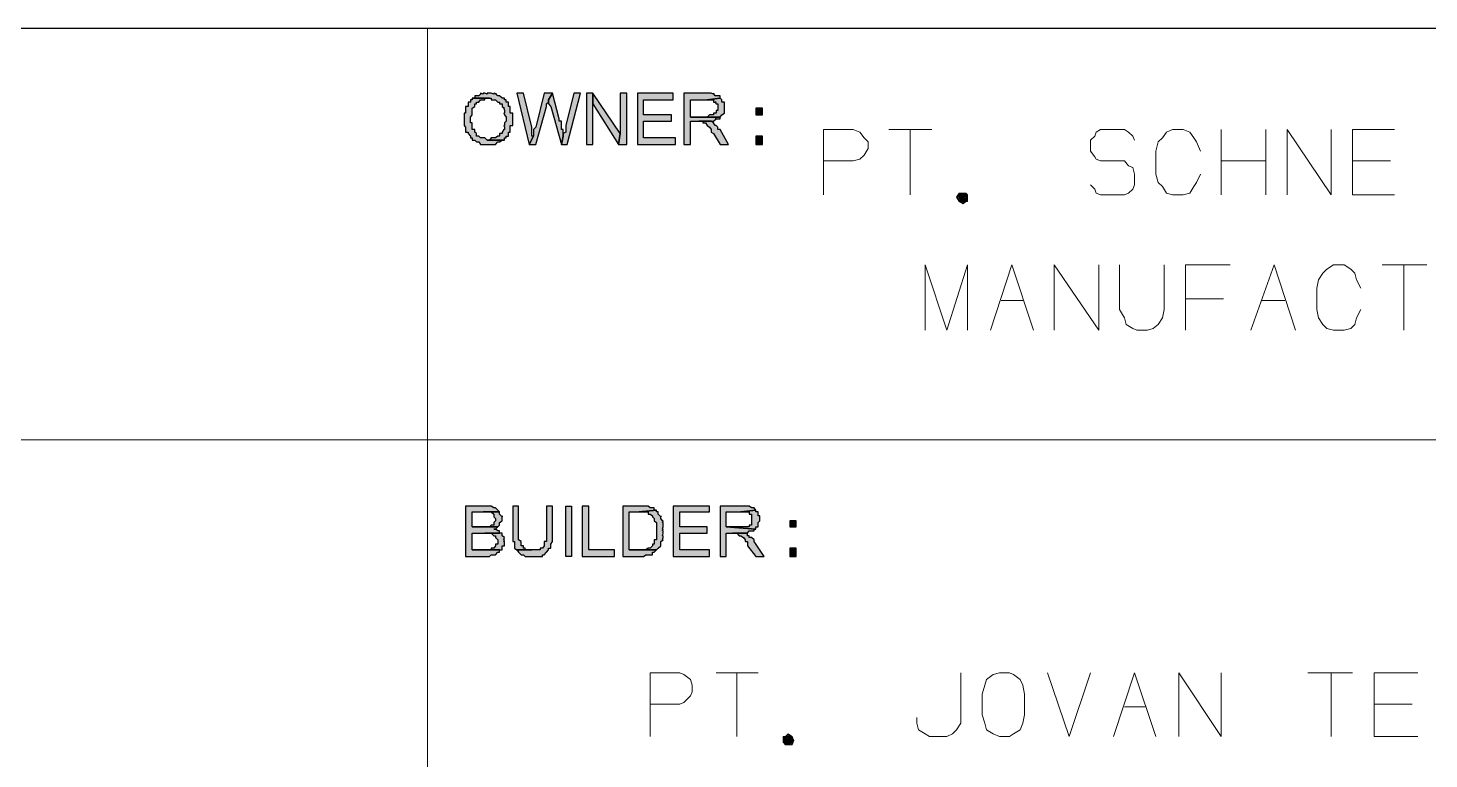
# Model space of a CAD drawing. Header units: millimetres. Extents: x 3 to 291, y 6 to 496.
# Drawn here: x 240.14 to 268.18, y 306.22 to 320.87 of the extents above; entities that cross this region are included whole.
import ezdxf

# ---------------------------------------------------------------- set-up
doc = ezdxf.new("R2010")
doc.units = ezdxf.units.MM
doc.layers.get('0').update_dxf_attribs({"linetype": 'CONTINUOUS'})

msp = doc.modelspace()

# ---------------------------------------------------------------- hatches: boundary and pattern name
for points in [[(249.03, 319.461), (249.03, 319.428), (248.997, 319.428), (248.997, 319.378), (248.948, 319.378), (248.948, 319.345), (248.948, 319.296), (248.898, 319.296), (248.898, 319.263), (248.898, 319.213), (248.898, 319.163), (248.865, 319.163), (248.865, 319.13), (248.865, 319.081), (248.865, 319.048), (248.865, 318.998), (248.865, 318.965), (248.865, 318.915), (248.898, 318.882), (248.898, 318.832), (248.898, 318.783), (248.948, 318.783), (248.948, 318.75), (248.997, 318.7), (248.997, 318.667), (249.03, 318.667), (249.03, 318.617), (249.08, 318.617), (249.113, 318.584), (249.163, 318.584), (249.196, 318.535), (249.246, 318.535), (249.279, 318.535), (249.328, 318.535), (249.378, 318.535), (249.411, 318.535), (249.461, 318.535), (249.494, 318.535), (249.543, 318.584), (249.576, 318.584), (249.626, 318.617), (249.676, 318.617), (249.328, 318.617), (249.279, 318.667), (249.246, 318.667), (249.196, 318.667), (249.163, 318.7), (249.113, 318.7), (249.113, 318.75), (249.08, 318.783), (249.08, 318.832), (249.03, 318.832), (249.03, 318.882), (249.03, 318.915), (249.03, 318.965), (248.997, 318.965), (248.997, 318.998), (248.997, 319.048), (248.997, 319.081), (249.03, 319.13), (249.03, 319.163), (249.03, 319.213), (249.03, 319.263), (249.08, 319.296), (249.08, 319.345), (249.113, 319.345), (249.113, 319.378), (249.163, 319.378), (249.196, 319.428), (249.246, 319.428), (249.279, 319.428), (249.279, 319.461), (249.328, 319.461), (249.378, 319.461)], [(249.378, 319.56), (249.328, 319.56), (249.328, 319.544), (249.279, 319.56), (249.246, 319.56), (249.246, 319.544), (249.196, 319.56), (249.196, 319.544), (249.163, 319.511), (249.113, 319.511), (249.08, 319.511), (249.08, 319.461), (249.03, 319.461), (249.378, 319.461), (249.411, 319.461), (249.411, 319.428), (249.461, 319.428), (249.494, 319.428), (249.543, 319.378), (249.576, 319.378), (249.576, 319.345), (249.626, 319.345), (249.626, 319.296), (249.676, 319.263), (249.659, 319.263), (249.676, 319.213), (249.676, 319.163), (249.659, 319.163), (249.676, 319.13), (249.709, 319.081), (249.709, 319.048), (249.709, 318.998), (249.676, 318.965), (249.676, 318.915), (249.659, 318.915), (249.676, 318.882), (249.676, 318.832), (249.659, 318.832), (249.626, 318.783), (249.626, 318.75), (249.576, 318.75), (249.576, 318.7), (249.543, 318.7), (249.494, 318.667), (249.461, 318.667), (249.411, 318.667), (249.378, 318.617), (249.328, 318.617), (249.676, 318.617), (249.676, 318.667), (249.709, 318.667), (249.709, 318.7), (249.758, 318.7), (249.758, 318.75), (249.758, 318.783), (249.791, 318.783), (249.791, 318.832), (249.791, 318.882), (249.791, 318.915), (249.841, 318.915), (249.841, 318.965), (249.841, 318.998), (249.841, 319.048), (249.841, 319.081), (249.841, 319.13), (249.841, 319.163), (249.791, 319.163), (249.791, 319.213), (249.791, 319.263), (249.791, 319.296), (249.758, 319.296), (249.758, 319.345), (249.758, 319.378), (249.709, 319.378), (249.709, 319.428), (249.676, 319.428), (249.676, 319.461), (249.659, 319.461), (249.626, 319.461), (249.576, 319.511), (249.543, 319.511), (249.494, 319.56), (249.494, 319.544), (249.461, 319.56), (249.461, 319.544), (249.411, 319.56)], [(250.056, 319.56), (249.924, 319.56), (250.172, 318.535), (250.255, 318.7), (250.222, 318.7), (250.222, 318.75), (250.222, 318.783), (250.222, 318.832), (250.222, 318.882)], [(250.635, 319.56), (250.47, 319.56), (250.304, 318.882), (250.255, 318.832), (250.255, 318.783), (250.255, 318.75), (250.255, 318.7), (250.172, 318.535), (250.304, 318.535), (250.519, 319.296), (250.519, 319.345), (250.553, 319.378), (250.553, 319.428)], [(250.635, 319.56), (250.553, 319.428), (250.553, 319.378), (250.553, 319.345), (250.602, 319.296), (250.817, 318.535), (250.85, 318.7), (250.85, 318.75), (250.85, 318.783), (250.85, 318.832), (250.817, 318.832), (250.817, 318.882), (250.817, 318.915), (250.817, 318.965), (250.817, 318.998), (250.768, 318.998), (250.768, 319.048)], [(251.198, 319.56), (251.065, 319.56), (250.9, 318.915), (250.9, 318.882), (250.9, 318.832), (250.9, 318.783), (250.85, 318.75), (250.85, 318.7), (250.817, 318.535), (250.933, 318.535)], [(251.446, 319.56), (251.314, 319.56), (251.314, 318.535), (251.446, 318.535), (251.446, 319.345)], [(251.446, 319.56), (251.446, 319.345), (251.959, 318.535), (251.992, 318.75)], [(252.124, 319.56), (251.992, 319.56), (251.992, 318.75), (251.959, 318.535), (252.124, 318.535)], [(253.051, 319.56), (252.339, 319.56), (252.339, 318.535), (253.1, 318.535), (253.1, 318.667), (252.455, 318.667), (252.455, 318.998), (253.018, 318.998), (253.018, 319.13), (252.455, 319.13), (252.455, 319.428), (253.051, 319.428)], [(253.729, 319.56), (253.266, 319.56), (253.266, 318.535), (253.398, 318.535), (253.398, 318.998), (253.564, 318.998), (253.779, 318.998), (253.812, 318.998), (253.861, 318.998), (253.911, 319.048), (253.895, 319.048), (253.944, 319.048), (253.994, 319.048), (253.994, 319.081), (253.398, 319.081), (253.398, 319.428), (253.729, 319.428), (253.994, 319.461), (253.994, 319.511), (253.944, 319.511), (253.911, 319.511), (253.895, 319.511), (253.861, 319.56), (253.861, 319.544), (253.812, 319.56), (253.779, 319.56)], [(253.994, 319.461), (253.729, 319.428), (253.779, 319.428), (253.812, 319.428), (253.861, 319.428), (253.861, 319.378), (253.911, 319.378), (253.895, 319.378), (253.911, 319.345), (253.944, 319.345), (253.944, 319.296), (253.944, 319.263), (253.944, 319.213), (253.911, 319.213), (253.911, 319.163), (253.895, 319.163), (253.861, 319.163), (253.861, 319.13), (253.812, 319.13), (253.779, 319.13), (253.729, 319.081), (253.696, 319.081), (253.398, 319.081), (253.994, 319.081), (254.027, 319.13), (254.077, 319.163), (254.077, 319.213), (254.077, 319.263), (254.077, 319.296), (254.077, 319.345), (254.077, 319.378), (254.027, 319.378), (254.027, 319.428)], [(254.705, 319.13), (254.838, 319.13), (254.838, 319.263), (254.705, 319.263)], [(253.779, 318.998), (253.564, 318.998), (253.613, 318.998), (253.646, 318.998), (253.646, 318.965), (253.696, 318.965), (253.729, 318.915), (253.779, 318.882), (253.812, 318.832), (253.812, 318.783), (253.861, 318.75), (253.994, 318.535), (254.159, 318.535), (253.994, 318.832), (253.944, 318.832), (253.944, 318.882), (253.911, 318.915), (253.895, 318.915), (253.861, 318.965), (253.812, 318.998)], [(254.705, 318.535), (254.838, 318.535), (254.838, 318.7), (254.705, 318.7)], [(249.279, 311.288), (248.898, 311.288), (248.898, 310.279), (249.279, 310.279), (249.328, 310.279), (249.378, 310.279), (249.411, 310.312), (249.461, 310.312), (249.494, 310.312), (249.543, 310.362), (249.576, 310.362), (249.576, 310.411), (249.03, 310.411), (249.03, 310.742), (249.279, 310.742), (249.576, 310.742), (249.576, 310.792), (249.543, 310.792), (249.494, 310.825), (249.461, 310.825), (249.494, 310.825), (249.543, 310.874), (249.03, 310.874), (249.03, 311.172), (249.246, 311.172), (249.576, 311.172), (249.543, 311.205), (249.494, 311.255), (249.461, 311.255), (249.411, 311.288), (249.378, 311.288), (249.328, 311.288)], [(249.957, 311.288), (249.841, 311.288), (249.841, 310.692), (249.841, 310.659), (249.841, 310.61), (249.841, 310.577), (249.874, 310.577), (249.874, 310.527), (249.874, 310.494), (249.874, 310.444), (249.924, 310.411), (250.222, 310.411), (250.172, 310.411), (250.139, 310.411), (250.089, 310.411), (250.089, 310.444), (250.056, 310.444), (250.056, 310.494), (250.007, 310.494), (250.007, 310.527), (250.007, 310.577), (249.957, 310.61), (249.957, 310.659), (249.957, 310.692)], [(250.635, 311.288), (250.519, 311.288), (250.519, 310.692), (250.519, 310.659), (250.519, 310.61), (250.519, 310.577), (250.47, 310.577), (250.47, 310.527), (250.47, 310.494), (250.437, 310.444), (250.387, 310.444), (250.387, 310.411), (250.337, 310.411), (250.304, 310.411), (250.255, 310.411), (250.222, 310.411), (249.924, 310.411), (249.957, 310.362), (250.007, 310.312), (250.056, 310.312), (250.089, 310.279), (250.139, 310.279), (250.172, 310.279), (250.222, 310.279), (250.255, 310.279), (250.304, 310.279), (250.337, 310.279), (250.387, 310.279), (250.437, 310.279), (250.437, 310.312), (250.47, 310.312), (250.519, 310.362), (250.553, 310.411), (250.553, 310.444), (250.602, 310.444), (250.602, 310.494), (250.602, 310.527), (250.635, 310.577), (250.635, 310.61), (250.635, 310.659), (250.635, 310.692)], [(250.9, 310.279), (251.016, 310.279), (251.016, 311.288), (250.9, 311.288)], [(251.363, 311.288), (251.231, 311.288), (251.231, 310.279), (251.876, 310.279), (251.876, 310.411), (251.363, 310.411)], [(252.372, 311.288), (252.042, 311.288), (252.042, 310.279), (252.372, 310.279), (252.422, 310.279), (252.455, 310.279), (252.505, 310.312), (252.554, 310.312), (252.588, 310.312), (252.637, 310.312), (252.637, 310.362), (252.67, 310.362), (252.72, 310.411), (252.174, 310.411), (252.174, 311.172), (252.372, 311.172), (252.72, 311.205), (252.67, 311.205), (252.67, 311.255), (252.637, 311.255), (252.588, 311.255), (252.554, 311.288), (252.505, 311.288), (252.455, 311.288), (252.422, 311.288)], [(253.779, 311.288), (253.051, 311.288), (253.051, 310.279), (253.779, 310.279), (253.779, 310.411), (253.183, 310.411), (253.183, 310.742), (253.729, 310.742), (253.729, 310.874), (253.183, 310.874), (253.183, 311.172), (253.779, 311.172)], [(254.407, 311.288), (253.994, 311.288), (253.994, 310.279), (254.11, 310.279), (254.11, 310.742), (254.242, 310.742), (254.49, 310.742), (254.54, 310.742), (254.573, 310.792), (254.623, 310.792), (254.672, 310.792), (254.672, 310.825), (254.705, 310.825), (254.11, 310.874), (254.11, 311.172), (254.407, 311.172), (254.705, 311.205), (254.672, 311.255), (254.623, 311.255), (254.573, 311.288), (254.54, 311.288), (254.49, 311.288), (254.457, 311.288)], [(249.576, 311.172), (249.246, 311.172), (249.279, 311.172), (249.328, 311.172), (249.378, 311.172), (249.411, 311.172), (249.461, 311.123), (249.461, 311.09), (249.461, 311.073), (249.494, 311.04), (249.494, 310.99), (249.461, 310.957), (249.461, 310.908), (249.411, 310.908), (249.378, 310.874), (249.328, 310.874), (249.279, 310.874), (249.246, 310.874), (249.03, 310.874), (249.543, 310.874), (249.576, 310.908), (249.576, 310.957), (249.626, 310.99), (249.626, 311.04), (249.626, 311.09), (249.626, 311.073), (249.576, 311.123)], [(252.72, 311.205), (252.372, 311.172), (252.422, 311.172), (252.455, 311.172), (252.505, 311.172), (252.554, 311.172), (252.554, 311.123), (252.588, 311.123), (252.637, 311.09), (252.637, 311.073), (252.67, 311.04), (252.67, 310.99), (252.72, 310.957), (252.72, 310.908), (252.72, 310.874), (252.72, 310.825), (252.72, 310.792), (252.72, 310.742), (252.72, 310.692), (252.72, 310.659), (252.72, 310.61), (252.67, 310.61), (252.67, 310.577), (252.67, 310.527), (252.637, 310.527), (252.637, 310.494), (252.588, 310.444), (252.554, 310.444), (252.505, 310.411), (252.455, 310.411), (252.422, 310.411), (252.372, 310.411), (252.174, 310.411), (252.72, 310.411), (252.753, 310.444), (252.803, 310.494), (252.803, 310.527), (252.803, 310.577), (252.852, 310.61), (252.836, 310.61), (252.852, 310.659), (252.852, 310.692), (252.836, 310.692), (252.852, 310.742), (252.852, 310.792), (252.836, 310.792), (252.852, 310.825), (252.836, 310.825), (252.852, 310.874), (252.852, 310.908), (252.852, 310.957), (252.836, 310.957), (252.852, 310.99), (252.836, 310.99), (252.803, 311.04), (252.803, 311.09), (252.803, 311.073), (252.753, 311.123), (252.753, 311.172), (252.72, 311.172)], [(254.705, 311.205), (254.407, 311.172), (254.457, 311.172), (254.49, 311.172), (254.54, 311.172), (254.573, 311.172), (254.573, 311.123), (254.623, 311.123), (254.623, 311.09), (254.623, 311.073), (254.623, 311.04), (254.623, 310.99), (254.623, 310.957), (254.623, 310.908), (254.573, 310.908), (254.573, 310.874), (254.54, 310.874), (254.49, 310.874), (254.457, 310.874), (254.407, 310.874), (254.11, 310.874), (254.705, 310.825), (254.705, 310.874), (254.755, 310.874), (254.755, 310.908), (254.755, 310.957), (254.788, 310.99), (254.788, 311.04), (254.788, 311.09), (254.755, 311.09), (254.755, 311.123), (254.755, 311.172), (254.705, 311.172)], [(249.576, 310.742), (249.279, 310.742), (249.328, 310.742), (249.378, 310.742), (249.411, 310.742), (249.461, 310.692), (249.494, 310.692), (249.494, 310.659), (249.543, 310.61), (249.543, 310.577), (249.543, 310.527), (249.494, 310.527), (249.494, 310.494), (249.461, 310.444), (249.411, 310.444), (249.411, 310.411), (249.378, 310.411), (249.328, 310.411), (249.279, 310.411), (249.03, 310.411), (249.576, 310.411), (249.626, 310.411), (249.626, 310.444), (249.626, 310.494), (249.676, 310.494), (249.676, 310.527), (249.676, 310.577), (249.659, 310.577), (249.676, 310.61), (249.659, 310.61), (249.676, 310.659), (249.626, 310.692), (249.626, 310.742)], [(254.49, 310.742), (254.242, 310.742), (254.292, 310.742), (254.325, 310.742), (254.374, 310.692), (254.407, 310.692), (254.457, 310.659), (254.49, 310.61), (254.49, 310.577), (254.54, 310.577), (254.54, 310.527), (254.54, 310.494), (254.705, 310.279), (254.871, 310.279), (254.672, 310.577), (254.672, 310.61), (254.623, 310.659), (254.573, 310.659), (254.573, 310.692), (254.54, 310.692), (254.54, 310.742)], [(255.384, 310.874), (255.516, 310.874), (255.516, 310.99), (255.384, 310.99)], [(255.384, 310.279), (255.516, 310.279), (255.516, 310.444), (255.384, 310.444)]]:
    msp.add_hatch(color=7).paths.add_polyline_path(points)

# ---------------------------------------------------------------- linework, layer by layer
at = {"color": 7, "linetype": 'Continuous', "lineweight": 25}
msp.add_lwpolyline([(9.017, 320.867), (285.495, 320.867), (285.495, 320.867)], dxfattribs=at)
at = {"color": 7, "linetype": 'Continuous', "lineweight": 5}
for points in [[(248.137, 320.867), (248.137, 304.687), (248.137, 304.687)], [(205.617, 312.612), (285.495, 312.612), (285.495, 312.612)]]:
    msp.add_lwpolyline(points, dxfattribs=at)
at = {"color": 7, "linetype": 'Continuous', "lineweight": -2}
for points in [[(249.03, 319.461), (249.03, 319.428), (248.997, 319.428), (248.997, 319.428), (248.997, 319.378), (248.948, 319.378), (248.948, 319.345), (248.948, 319.345), (248.948, 319.296), (248.898, 319.296), (248.898, 319.263), (248.898, 319.263), (248.898, 319.213), (248.898, 319.163), (248.865, 319.163), (248.865, 319.13), (248.865, 319.081), (248.865, 319.048), (248.865, 319.048), (248.865, 319.048), (248.865, 318.998), (248.865, 318.965), (248.865, 318.965), (248.865, 318.915), (248.898, 318.882), (248.898, 318.882), (248.898, 318.832), (248.898, 318.783), (248.948, 318.783), (248.948, 318.783), (248.948, 318.75), (248.948, 318.75), (248.997, 318.7), (248.997, 318.7), (248.997, 318.667), (249.03, 318.667), (249.03, 318.617), (249.08, 318.617), (249.113, 318.584), (249.113, 318.584), (249.113, 318.584), (249.163, 318.584), (249.196, 318.535), (249.196, 318.535), (249.246, 318.535), (249.246, 318.535), (249.279, 318.535), (249.328, 318.535), (249.328, 318.535), (249.378, 318.535), (249.378, 318.535), (249.411, 318.535), (249.461, 318.535), (249.461, 318.535), (249.494, 318.535), (249.494, 318.535), (249.543, 318.584), (249.576, 318.584), (249.576, 318.584), (249.576, 318.584), (249.626, 318.617), (249.626, 318.617), (249.676, 318.617), (249.328, 318.617), (249.328, 318.617), (249.279, 318.667), (249.246, 318.667), (249.246, 318.667), (249.196, 318.667), (249.196, 318.667), (249.163, 318.7), (249.163, 318.7), (249.113, 318.7), (249.113, 318.75), (249.113, 318.75), (249.08, 318.783), (249.08, 318.783), (249.08, 318.832), (249.03, 318.832), (249.03, 318.882), (249.03, 318.882), (249.03, 318.915), (249.03, 318.965), (248.997, 318.965), (248.997, 318.998), (248.997, 319.048), (248.997, 319.048), (248.997, 319.081), (249.03, 319.13), (249.03, 319.163), (249.03, 319.163), (249.03, 319.213), (249.03, 319.213), (249.03, 319.263), (249.08, 319.296), (249.08, 319.296), (249.08, 319.345), (249.08, 319.345), (249.113, 319.345), (249.113, 319.378), (249.163, 319.378), (249.163, 319.378), (249.196, 319.428), (249.196, 319.428), (249.246, 319.428), (249.279, 319.428), (249.279, 319.461), (249.328, 319.461), (249.378, 319.461)], [(249.378, 319.56), (249.328, 319.56), (249.328, 319.544), (249.279, 319.56), (249.246, 319.56), (249.246, 319.544), (249.196, 319.56), (249.196, 319.544), (249.163, 319.511), (249.113, 319.511), (249.113, 319.511), (249.08, 319.511), (249.08, 319.461), (249.03, 319.461), (249.378, 319.461), (249.378, 319.461), (249.411, 319.461), (249.411, 319.428), (249.461, 319.428), (249.494, 319.428), (249.494, 319.428), (249.543, 319.378), (249.543, 319.378), (249.576, 319.378), (249.576, 319.345), (249.626, 319.345), (249.626, 319.296), (249.626, 319.296), (249.676, 319.263), (249.659, 319.263), (249.676, 319.213), (249.676, 319.163), (249.659, 319.163), (249.676, 319.13), (249.709, 319.081), (249.709, 319.081), (249.709, 319.048), (249.709, 318.998), (249.709, 318.998), (249.676, 318.965), (249.676, 318.915), (249.659, 318.915), (249.676, 318.882), (249.676, 318.832), (249.659, 318.832), (249.626, 318.783), (249.626, 318.783), (249.626, 318.75), (249.576, 318.75), (249.576, 318.75), (249.576, 318.7), (249.543, 318.7), (249.543, 318.7), (249.494, 318.667), (249.494, 318.667), (249.461, 318.667), (249.411, 318.667), (249.411, 318.667), (249.378, 318.617), (249.328, 318.617), (249.328, 318.617), (249.676, 318.617), (249.676, 318.667), (249.709, 318.667), (249.709, 318.7), (249.758, 318.7), (249.758, 318.75), (249.758, 318.783), (249.758, 318.783), (249.791, 318.783), (249.791, 318.832), (249.791, 318.832), (249.791, 318.882), (249.791, 318.915), (249.841, 318.915), (249.841, 318.965), (249.841, 318.998), (249.841, 318.998), (249.841, 319.048), (249.841, 319.081), (249.841, 319.081), (249.841, 319.13), (249.841, 319.163), (249.791, 319.163), (249.791, 319.213), (249.791, 319.263), (249.791, 319.263), (249.791, 319.296), (249.758, 319.296), (249.758, 319.296), (249.758, 319.345), (249.758, 319.378), (249.709, 319.378), (249.709, 319.428), (249.676, 319.428), (249.676, 319.461), (249.659, 319.461), (249.626, 319.461), (249.576, 319.511), (249.576, 319.511), (249.576, 319.511), (249.543, 319.511), (249.494, 319.56), (249.494, 319.544), (249.461, 319.56), (249.461, 319.544), (249.411, 319.56)], [(250.056, 319.56), (249.924, 319.56), (250.172, 318.535), (250.255, 318.7), (250.222, 318.7), (250.222, 318.7), (250.222, 318.75), (250.222, 318.783), (250.222, 318.783), (250.222, 318.832), (250.222, 318.882), (250.222, 318.882)], [(250.635, 319.56), (250.47, 319.56), (250.304, 318.882), (250.304, 318.882), (250.255, 318.832), (250.255, 318.832), (250.255, 318.783), (250.255, 318.75), (250.255, 318.75), (250.255, 318.7), (250.172, 318.535), (250.304, 318.535), (250.519, 319.296), (250.519, 319.296), (250.519, 319.345), (250.553, 319.378), (250.553, 319.378), (250.553, 319.428)], [(250.635, 319.56), (250.553, 319.428), (250.553, 319.428), (250.553, 319.428), (250.553, 319.378), (250.553, 319.345), (250.602, 319.296), (250.817, 318.535), (250.85, 318.7), (250.85, 318.7), (250.85, 318.75), (250.85, 318.75), (250.85, 318.783), (250.85, 318.832), (250.817, 318.832), (250.817, 318.882), (250.817, 318.915), (250.817, 318.915), (250.817, 318.965), (250.817, 318.998), (250.768, 318.998), (250.768, 319.048)], [(251.198, 319.56), (251.065, 319.56), (250.9, 318.915), (250.9, 318.882), (250.9, 318.832), (250.9, 318.832), (250.9, 318.783), (250.85, 318.75), (250.85, 318.75), (250.85, 318.7), (250.85, 318.7), (250.817, 318.535), (250.933, 318.535)], [(251.446, 319.56), (251.314, 319.56), (251.314, 318.535), (251.446, 318.535), (251.446, 319.345)], [(251.446, 319.56), (251.446, 319.345), (251.959, 318.535), (251.992, 318.75)], [(252.124, 319.56), (251.992, 319.56), (251.992, 318.75), (251.959, 318.535), (252.124, 318.535)], [(253.051, 319.56), (252.339, 319.56), (252.339, 318.535), (253.1, 318.535), (253.1, 318.667), (252.455, 318.667), (252.455, 318.998), (253.018, 318.998), (253.018, 319.13), (252.455, 319.13), (252.455, 319.428), (253.051, 319.428)], [(253.729, 319.56), (253.266, 319.56), (253.266, 318.535), (253.398, 318.535), (253.398, 318.998), (253.564, 318.998), (253.779, 318.998), (253.812, 318.998), (253.861, 318.998), (253.861, 318.998), (253.911, 319.048), (253.895, 319.048), (253.944, 319.048), (253.994, 319.048), (253.994, 319.081), (253.994, 319.081), (253.994, 319.081), (253.398, 319.081), (253.398, 319.428), (253.729, 319.428), (253.994, 319.461), (253.994, 319.461), (253.994, 319.511), (253.944, 319.511), (253.911, 319.511), (253.895, 319.511), (253.895, 319.511), (253.861, 319.56), (253.861, 319.544), (253.812, 319.56), (253.779, 319.56)], [(253.994, 319.461), (253.729, 319.428), (253.729, 319.428), (253.779, 319.428), (253.779, 319.428), (253.812, 319.428), (253.861, 319.428), (253.861, 319.378), (253.911, 319.378), (253.895, 319.378), (253.911, 319.345), (253.944, 319.345), (253.944, 319.296), (253.944, 319.263), (253.944, 319.263), (253.944, 319.213), (253.911, 319.213), (253.911, 319.163), (253.895, 319.163), (253.861, 319.163), (253.861, 319.13), (253.812, 319.13), (253.812, 319.13), (253.812, 319.13), (253.779, 319.13), (253.729, 319.081), (253.729, 319.081), (253.696, 319.081), (253.398, 319.081), (253.994, 319.081), (254.027, 319.13), (254.027, 319.13), (254.077, 319.163), (254.077, 319.163), (254.077, 319.213), (254.077, 319.263), (254.077, 319.263), (254.077, 319.296), (254.077, 319.345), (254.077, 319.345), (254.077, 319.378), (254.027, 319.378), (254.027, 319.428), (254.027, 319.428)], [(254.838, 319.263), (254.705, 319.263), (254.705, 319.13), (254.838, 319.13)], [(253.779, 318.998), (253.564, 318.998), (253.564, 318.998), (253.613, 318.998), (253.646, 318.998), (253.646, 318.998), (253.646, 318.965), (253.696, 318.965), (253.696, 318.965), (253.729, 318.915), (253.729, 318.915), (253.779, 318.882), (253.779, 318.882), (253.779, 318.882), (253.812, 318.832), (253.812, 318.783), (253.812, 318.783), (253.861, 318.75), (253.994, 318.535), (254.159, 318.535), (253.994, 318.832), (253.994, 318.832), (253.944, 318.832), (253.944, 318.882), (253.944, 318.882), (253.911, 318.915), (253.895, 318.915), (253.861, 318.965), (253.861, 318.965), (253.861, 318.965), (253.812, 318.998)], [(254.838, 318.7), (254.705, 318.7), (254.705, 318.535), (254.838, 318.535)], [(249.279, 311.288), (248.898, 311.288), (248.898, 310.279), (249.279, 310.279), (249.328, 310.279), (249.328, 310.279), (249.378, 310.279), (249.411, 310.312), (249.411, 310.312), (249.461, 310.312), (249.461, 310.312), (249.494, 310.312), (249.494, 310.312), (249.543, 310.362), (249.543, 310.362), (249.576, 310.362), (249.576, 310.362), (249.576, 310.411), (249.03, 310.411), (249.03, 310.742), (249.279, 310.742), (249.576, 310.742), (249.576, 310.792), (249.543, 310.792), (249.543, 310.792), (249.494, 310.825), (249.461, 310.825), (249.461, 310.825), (249.494, 310.825), (249.543, 310.874), (249.03, 310.874), (249.03, 311.172), (249.246, 311.172), (249.576, 311.172), (249.543, 311.205), (249.543, 311.205), (249.494, 311.255), (249.494, 311.255), (249.461, 311.255), (249.461, 311.255), (249.411, 311.288), (249.411, 311.288), (249.378, 311.288), (249.328, 311.288), (249.328, 311.288)], [(249.957, 311.288), (249.841, 311.288), (249.841, 310.692), (249.841, 310.692), (249.841, 310.659), (249.841, 310.659), (249.841, 310.61), (249.841, 310.577), (249.874, 310.577), (249.874, 310.527), (249.874, 310.494), (249.874, 310.494), (249.874, 310.444), (249.874, 310.444), (249.874, 310.444), (249.924, 310.411), (249.924, 310.411), (250.222, 310.411), (250.222, 310.411), (250.172, 310.411), (250.172, 310.411), (250.139, 310.411), (250.089, 310.411), (250.089, 310.444), (250.089, 310.444), (250.056, 310.444), (250.056, 310.494), (250.007, 310.494), (250.007, 310.527), (250.007, 310.527), (250.007, 310.577), (250.007, 310.577), (249.957, 310.61), (249.957, 310.659), (249.957, 310.659), (249.957, 310.692)], [(250.635, 311.288), (250.519, 311.288), (250.519, 310.692), (250.519, 310.692), (250.519, 310.659), (250.519, 310.61), (250.519, 310.577), (250.47, 310.577), (250.47, 310.527), (250.47, 310.527), (250.47, 310.494), (250.47, 310.494), (250.437, 310.444), (250.437, 310.444), (250.437, 310.444), (250.387, 310.444), (250.387, 310.411), (250.337, 310.411), (250.337, 310.411), (250.304, 310.411), (250.255, 310.411), (250.222, 310.411), (249.924, 310.411), (249.957, 310.362), (249.957, 310.362), (250.007, 310.312), (250.007, 310.312), (250.007, 310.312), (250.056, 310.312), (250.089, 310.279), (250.089, 310.279), (250.139, 310.279), (250.139, 310.279), (250.172, 310.279), (250.222, 310.279), (250.255, 310.279), (250.255, 310.279), (250.304, 310.279), (250.337, 310.279), (250.337, 310.279), (250.387, 310.279), (250.437, 310.279), (250.437, 310.312), (250.47, 310.312), (250.47, 310.312), (250.519, 310.362), (250.519, 310.362), (250.553, 310.411), (250.553, 310.411), (250.553, 310.444), (250.602, 310.444), (250.602, 310.494), (250.602, 310.494), (250.602, 310.527), (250.602, 310.527), (250.635, 310.577), (250.635, 310.577), (250.635, 310.61), (250.635, 310.659), (250.635, 310.692), (250.635, 310.692)], [(250.9, 310.279), (250.9, 311.288), (251.016, 311.288), (251.016, 310.279)], [(251.363, 311.288), (251.231, 311.288), (251.231, 310.279), (251.876, 310.279), (251.876, 310.411), (251.363, 310.411)], [(252.372, 311.288), (252.042, 311.288), (252.042, 310.279), (252.372, 310.279), (252.422, 310.279), (252.422, 310.279), (252.455, 310.279), (252.505, 310.312), (252.505, 310.312), (252.554, 310.312), (252.554, 310.312), (252.588, 310.312), (252.637, 310.312), (252.637, 310.362), (252.67, 310.362), (252.67, 310.362), (252.72, 310.411), (252.72, 310.411), (252.174, 310.411), (252.174, 311.172), (252.372, 311.172), (252.72, 311.205), (252.72, 311.205), (252.67, 311.205), (252.67, 311.255), (252.637, 311.255), (252.588, 311.255), (252.588, 311.255), (252.554, 311.288), (252.554, 311.288), (252.505, 311.288), (252.505, 311.288), (252.455, 311.288), (252.422, 311.288), (252.422, 311.288)], [(253.779, 311.288), (253.051, 311.288), (253.051, 310.279), (253.779, 310.279), (253.779, 310.411), (253.183, 310.411), (253.183, 310.742), (253.729, 310.742), (253.729, 310.874), (253.183, 310.874), (253.183, 311.172), (253.779, 311.172)], [(254.407, 311.288), (253.994, 311.288), (253.994, 310.279), (254.11, 310.279), (254.11, 310.742), (254.242, 310.742), (254.49, 310.742), (254.49, 310.742), (254.54, 310.742), (254.573, 310.792), (254.573, 310.792), (254.623, 310.792), (254.672, 310.792), (254.672, 310.825), (254.705, 310.825), (254.705, 310.825), (254.705, 310.825), (254.11, 310.874), (254.11, 311.172), (254.407, 311.172), (254.705, 311.205), (254.705, 311.205), (254.672, 311.255), (254.672, 311.255), (254.623, 311.255), (254.623, 311.255), (254.573, 311.288), (254.573, 311.288), (254.54, 311.288), (254.49, 311.288), (254.49, 311.288), (254.457, 311.288)], [(249.576, 311.172), (249.246, 311.172), (249.246, 311.172), (249.279, 311.172), (249.328, 311.172), (249.328, 311.172), (249.378, 311.172), (249.378, 311.172), (249.411, 311.172), (249.411, 311.172), (249.461, 311.123), (249.461, 311.123), (249.461, 311.09), (249.461, 311.073), (249.494, 311.04), (249.494, 311.04), (249.494, 310.99), (249.494, 310.99), (249.461, 310.957), (249.461, 310.957), (249.461, 310.908), (249.411, 310.908), (249.411, 310.908), (249.378, 310.874), (249.378, 310.874), (249.328, 310.874), (249.328, 310.874), (249.279, 310.874), (249.246, 310.874), (249.03, 310.874), (249.543, 310.874), (249.543, 310.874), (249.576, 310.908), (249.576, 310.908), (249.576, 310.908), (249.576, 310.957), (249.626, 310.99), (249.626, 310.99), (249.626, 311.04), (249.626, 311.04), (249.626, 311.09), (249.626, 311.073), (249.576, 311.123), (249.576, 311.123)], [(252.72, 311.205), (252.372, 311.172), (252.372, 311.172), (252.422, 311.172), (252.455, 311.172), (252.455, 311.172), (252.505, 311.172), (252.505, 311.172), (252.554, 311.172), (252.554, 311.172), (252.554, 311.123), (252.588, 311.123), (252.588, 311.123), (252.637, 311.09), (252.637, 311.073), (252.67, 311.04), (252.67, 311.04), (252.67, 310.99), (252.67, 310.99), (252.72, 310.957), (252.72, 310.908), (252.72, 310.908), (252.72, 310.874), (252.72, 310.825), (252.72, 310.792), (252.72, 310.792), (252.72, 310.742), (252.72, 310.692), (252.72, 310.692), (252.72, 310.659), (252.72, 310.61), (252.67, 310.61), (252.67, 310.61), (252.67, 310.577), (252.67, 310.527), (252.637, 310.527), (252.637, 310.494), (252.637, 310.494), (252.588, 310.444), (252.588, 310.444), (252.554, 310.444), (252.554, 310.444), (252.505, 310.411), (252.505, 310.411), (252.455, 310.411), (252.422, 310.411), (252.422, 310.411), (252.372, 310.411), (252.174, 310.411), (252.72, 310.411), (252.753, 310.444), (252.753, 310.444), (252.753, 310.444), (252.803, 310.494), (252.803, 310.527), (252.803, 310.527), (252.803, 310.577), (252.852, 310.61), (252.836, 310.61), (252.836, 310.61), (252.852, 310.659), (252.852, 310.692), (252.836, 310.692), (252.852, 310.742), (252.852, 310.792), (252.836, 310.792), (252.852, 310.825), (252.836, 310.825), (252.852, 310.874), (252.852, 310.908), (252.852, 310.957), (252.836, 310.957), (252.852, 310.99), (252.836, 310.99), (252.803, 311.04), (252.803, 311.04), (252.803, 311.09), (252.803, 311.073), (252.753, 311.123), (252.753, 311.172), (252.72, 311.172)], [(254.705, 311.205), (254.407, 311.172), (254.457, 311.172), (254.457, 311.172), (254.49, 311.172), (254.54, 311.172), (254.54, 311.172), (254.573, 311.172), (254.573, 311.123), (254.623, 311.123), (254.623, 311.09), (254.623, 311.073), (254.623, 311.04), (254.623, 311.04), (254.623, 310.99), (254.623, 310.99), (254.623, 310.957), (254.623, 310.908), (254.623, 310.908), (254.573, 310.908), (254.573, 310.874), (254.54, 310.874), (254.54, 310.874), (254.49, 310.874), (254.49, 310.874), (254.457, 310.874), (254.407, 310.874), (254.407, 310.874), (254.11, 310.874), (254.705, 310.825), (254.705, 310.874), (254.755, 310.874), (254.755, 310.908), (254.755, 310.957), (254.755, 310.957), (254.788, 310.99), (254.788, 311.04), (254.788, 311.04), (254.788, 311.09), (254.755, 311.09), (254.755, 311.123), (254.755, 311.172), (254.755, 311.172), (254.705, 311.172)], [(249.576, 310.742), (249.279, 310.742), (249.279, 310.742), (249.328, 310.742), (249.328, 310.742), (249.378, 310.742), (249.411, 310.742), (249.411, 310.742), (249.411, 310.742), (249.461, 310.692), (249.494, 310.692), (249.494, 310.692), (249.494, 310.659), (249.494, 310.659), (249.543, 310.61), (249.543, 310.577), (249.543, 310.577), (249.543, 310.527), (249.494, 310.527), (249.494, 310.494), (249.494, 310.494), (249.461, 310.444), (249.461, 310.444), (249.411, 310.444), (249.411, 310.411), (249.378, 310.411), (249.378, 310.411), (249.378, 310.411), (249.328, 310.411), (249.279, 310.411), (249.03, 310.411), (249.576, 310.411), (249.626, 310.411), (249.626, 310.444), (249.626, 310.494), (249.676, 310.494), (249.676, 310.527), (249.676, 310.577), (249.659, 310.577), (249.676, 310.61), (249.659, 310.61), (249.676, 310.659), (249.626, 310.692), (249.626, 310.692), (249.626, 310.742), (249.626, 310.742)], [(254.49, 310.742), (254.242, 310.742), (254.292, 310.742), (254.325, 310.742), (254.325, 310.742), (254.325, 310.742), (254.374, 310.692), (254.407, 310.692), (254.407, 310.692), (254.407, 310.692), (254.457, 310.659), (254.457, 310.659), (254.49, 310.61), (254.49, 310.61), (254.49, 310.577), (254.54, 310.577), (254.54, 310.527), (254.54, 310.494), (254.705, 310.279), (254.871, 310.279), (254.672, 310.577), (254.672, 310.577), (254.672, 310.577), (254.672, 310.61), (254.623, 310.659), (254.623, 310.659), (254.573, 310.659), (254.573, 310.692), (254.573, 310.692), (254.54, 310.692), (254.54, 310.742)], [(255.516, 310.99), (255.384, 310.99), (255.384, 310.874), (255.516, 310.874)], [(255.516, 310.444), (255.384, 310.444), (255.384, 310.279), (255.516, 310.279)]]:
    msp.add_lwpolyline(points, close=True, dxfattribs=at)
at = {"color": 7, "linetype": 'Continuous', "lineweight": 20}
for points in [[(256.062, 317.525), (256.062, 318.832), (256.658, 318.832), (256.79, 318.783), (256.873, 318.667), (256.955, 318.584), (256.955, 318.452), (256.873, 318.32), (256.79, 318.237), (256.658, 318.204), (256.062, 318.204)], [(257.369, 318.832), (258.229, 318.832), (258.229, 318.832)], [(257.799, 317.525), (257.799, 318.832), (257.799, 318.832)], [(261.406, 317.724), (261.489, 317.641), (261.522, 317.558), (261.604, 317.525), (262.084, 317.525), (262.167, 317.558), (262.25, 317.641), (262.283, 317.724), (262.283, 317.939), (262.25, 318.071), (262.167, 318.104), (262.084, 318.204), (261.604, 318.204), (261.522, 318.237), (261.489, 318.286), (261.406, 318.402), (261.406, 318.617), (261.489, 318.7), (261.522, 318.783), (261.604, 318.832), (262.084, 318.832), (262.167, 318.783), (262.25, 318.7), (262.283, 318.617)], [(263.606, 318.402), (263.524, 318.584), (263.474, 318.667), (263.391, 318.783), (263.259, 318.832), (263.044, 318.832), (262.928, 318.783), (262.845, 318.667), (262.763, 318.584), (262.713, 318.402), (262.713, 317.939), (262.763, 317.774), (262.845, 317.691), (262.928, 317.558), (263.044, 317.525), (263.259, 317.525), (263.391, 317.558), (263.474, 317.691), (263.524, 317.774), (263.606, 317.939)], [(264.02, 317.525), (264.02, 318.832), (264.02, 318.832)], [(264.913, 318.832), (264.913, 317.525), (264.913, 317.525)], [(265.343, 317.525), (265.343, 318.832), (266.22, 317.525), (266.22, 318.832)], [(267.494, 318.832), (266.651, 318.832), (266.651, 317.525), (267.494, 317.525)], [(264.02, 318.204), (264.913, 318.204), (264.913, 318.204)], [(267.412, 318.204), (266.651, 318.204), (266.651, 318.204)], [(258.775, 317.393), (258.908, 317.558), (258.858, 317.558), (258.941, 317.476), (258.858, 317.343), (258.726, 317.476), (258.858, 317.558), (258.775, 317.558), (258.941, 317.393), (258.941, 317.476), (258.941, 317.525), (258.775, 317.393), (258.858, 317.343), (258.908, 317.393), (258.775, 317.525), (258.726, 317.476), (258.775, 317.393), (258.775, 317.558), (258.775, 317.525), (258.941, 317.525), (258.908, 317.558), (258.775, 317.558)], [(258.941, 317.476), (258.726, 317.476), (258.726, 317.476)], [(258.858, 317.558), (258.775, 317.476), (258.858, 317.393), (258.941, 317.476), (258.858, 317.558), (258.858, 317.343)], [(258.908, 317.525), (258.775, 317.393), (258.941, 317.393)], [(258.908, 317.558), (258.908, 317.393), (258.941, 317.393), (258.941, 317.525)], [(258.097, 314.812), (258.097, 316.119), (258.527, 314.812), (258.941, 316.119), (258.941, 314.812)], [(259.404, 314.812), (259.834, 316.119), (260.264, 314.812)], [(260.678, 314.812), (260.678, 316.119), (261.571, 314.812), (261.571, 316.119)], [(261.985, 316.119), (261.985, 315.226), (262.084, 315.06), (262.117, 314.928), (262.25, 314.845), (262.332, 314.812), (262.547, 314.812), (262.663, 314.845), (262.763, 314.928), (262.845, 315.06), (262.878, 315.226), (262.878, 316.119)], [(264.202, 316.119), (263.308, 316.119), (263.308, 314.812)], [(264.616, 314.812), (265.079, 316.119), (265.509, 314.812)], [(266.816, 315.656), (266.733, 315.821), (266.7, 315.954), (266.617, 316.036), (266.485, 316.119), (266.27, 316.119), (266.138, 316.036), (266.055, 315.954), (265.972, 315.821), (265.939, 315.656), (265.939, 315.226), (265.972, 315.06), (266.055, 314.928), (266.138, 314.845), (266.27, 314.812), (266.485, 314.812), (266.617, 314.845), (266.7, 314.928), (266.733, 315.06), (266.816, 315.226)], [(267.246, 316.119), (268.14, 316.119), (268.14, 316.119)], [(267.676, 314.812), (267.676, 316.119), (267.676, 316.119)], [(259.619, 315.408), (260.049, 315.408), (260.049, 315.408)], [(263.308, 315.441), (264.07, 315.441), (264.07, 315.441)], [(264.831, 315.408), (265.294, 315.408), (265.294, 315.408)], [(252.588, 306.672), (252.588, 307.946), (253.183, 307.946), (253.266, 307.913), (253.398, 307.814), (253.431, 307.698), (253.431, 307.566), (253.398, 307.483), (253.266, 307.35), (253.183, 307.317), (252.588, 307.317)], [(253.911, 307.946), (254.755, 307.946), (254.755, 307.946)], [(254.325, 306.672), (254.325, 307.946), (254.325, 307.946)], [(257.931, 307.053), (257.931, 306.937), (257.965, 306.804), (258.097, 306.722), (258.18, 306.672), (258.527, 306.672), (258.643, 306.722), (258.726, 306.804), (258.808, 306.937), (258.808, 307.946)], [(260.546, 307.946), (260.976, 306.672), (261.406, 307.946)], [(261.869, 306.672), (262.283, 307.946), (262.713, 306.672)], [(263.176, 306.672), (263.176, 307.946), (264.02, 306.672), (264.02, 307.946)], [(265.757, 307.946), (266.651, 307.946), (266.651, 307.946)], [(266.22, 306.672), (266.22, 307.946), (266.22, 307.946)], [(267.958, 307.946), (267.081, 307.946), (267.081, 306.672), (267.958, 306.672)], [(262.084, 307.268), (262.498, 307.268), (262.498, 307.268)], [(267.842, 307.317), (267.081, 307.317), (267.081, 307.317)], [(255.251, 306.556), (255.433, 306.672), (255.351, 306.722), (255.466, 306.589), (255.351, 306.507), (255.251, 306.589), (255.351, 306.722), (255.301, 306.672), (255.433, 306.556), (255.466, 306.589), (255.433, 306.672), (255.301, 306.507), (255.351, 306.507), (255.433, 306.507), (255.251, 306.672), (255.251, 306.589), (255.251, 306.556), (255.301, 306.507), (255.301, 306.672), (255.251, 306.672), (255.433, 306.672), (255.301, 306.672)], [(255.251, 306.556), (255.433, 306.556), (255.301, 306.672)], [(255.251, 306.672), (255.251, 306.556), (255.251, 306.556)], [(255.466, 306.589), (255.251, 306.589), (255.251, 306.589)], [(255.433, 306.672), (255.433, 306.507), (255.433, 306.556), (255.433, 306.672), (255.301, 306.556)], [(255.351, 306.722), (255.351, 306.507), (255.351, 306.507)], [(255.301, 306.507), (255.433, 306.507), (255.433, 306.507)]]:
    msp.add_lwpolyline(points, dxfattribs=at)
for points in [[(258.941, 317.476), (258.908, 317.558), (258.858, 317.558), (258.775, 317.558), (258.726, 317.476), (258.775, 317.393), (258.858, 317.343), (258.908, 317.393)], [(258.808, 317.558), (258.941, 317.443), (258.775, 317.443), (258.858, 317.558), (258.858, 317.393), (258.775, 317.476), (258.941, 317.476), (258.808, 317.393)], [(258.908, 317.393), (258.775, 317.525), (258.775, 317.393)], [(260.082, 307.102), (260.082, 307.516), (260.049, 307.698), (260, 307.814), (259.867, 307.913), (259.784, 307.946), (259.586, 307.946), (259.454, 307.913), (259.321, 307.814), (259.288, 307.698), (259.239, 307.516), (259.239, 307.102), (259.288, 306.937), (259.321, 306.804), (259.454, 306.722), (259.586, 306.672), (259.784, 306.672), (259.867, 306.722), (260, 306.804), (260.049, 306.937)], [(255.466, 306.589), (255.433, 306.672), (255.351, 306.722), (255.301, 306.672), (255.251, 306.589), (255.301, 306.507), (255.351, 306.507), (255.433, 306.507)], [(255.351, 306.672), (255.433, 306.589), (255.251, 306.589), (255.384, 306.672), (255.384, 306.507), (255.251, 306.639), (255.433, 306.639), (255.351, 306.507), (255.351, 306.672), (255.251, 306.589), (255.351, 306.507), (255.433, 306.589)]]:
    msp.add_lwpolyline(points, close=True, dxfattribs=at)

doc.saveas('drawing.dxf')
